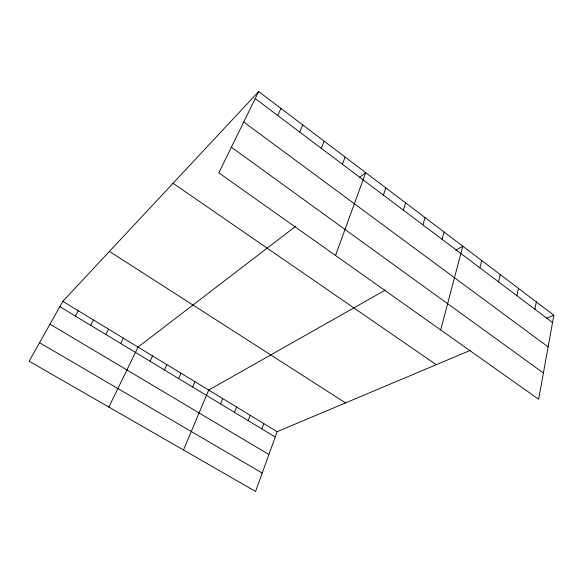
<?xml version="1.0" encoding="UTF-8"?>
<svg xmlns="http://www.w3.org/2000/svg" width="583" height="583" viewBox="0 0 583 583"><rect width="100%" height="100%" fill="white"/><g stroke="black" fill="none" stroke-linecap="round" stroke-linejoin="round"><path stroke-width="0.87" d="M553.85 315.206L538.656 399.289L218.807 172.845L258.677 91.538L553.85 315.206L546.366 318.354M534.873 309.238L536.309 301.921M516.895 295.69L518.447 288.381M498.574 281.888L500.243 274.593M479.911 267.823L481.704 260.535M440.682 329.927L462.8 246.215L455.833 250.165M442.06 239.314L444.108 232.056M422.879 224.863L425.065 217.619M403.334 210.135L405.659 202.913M383.403 195.123L385.873 187.923M470.321 350.368L277.122 431.69L255.587 491.462L29.15 361.22L62.818 301.345L258.677 91.538M335.524 255.478L365.701 172.641L359.361 177.502M261.796 428.884L263.771 423.571M248.22 420.664L250.26 415.351M342.374 164.209L345.136 157.06M234.475 412.341L236.574 407.029M220.556 403.917L222.721 398.604M321.24 148.286L324.17 141.166M183.492 449.996L208.692 390.071L385.45 290.006M192.609 387.003L194.911 381.69M299.684 132.042L302.774 124.951M178.587 378.52L180.956 373.2M164.391 369.928L166.833 364.608M277.683 115.47L280.948 108.416M150.013 361.227L152.527 355.907M108.853 407.065L138.047 347.104L295.603 226.357M120.717 343.489L123.377 338.176M105.793 334.453L108.525 329.147M90.671 325.307L93.484 319.994M75.353 316.03L78.253 310.732M39.557 342.709L262.226 473.039M49.985 324.163L268.894 454.529M59.838 306.643L275.212 437.002M62.818 301.345L277.122 431.69M109.422 251.419L345.53 402.897M173.034 183.273L436.273 364.703M231.364 147.237L543.407 372.989M243.738 122L548.122 346.914M255.23 98.556L552.524 322.537"/></g></svg>
